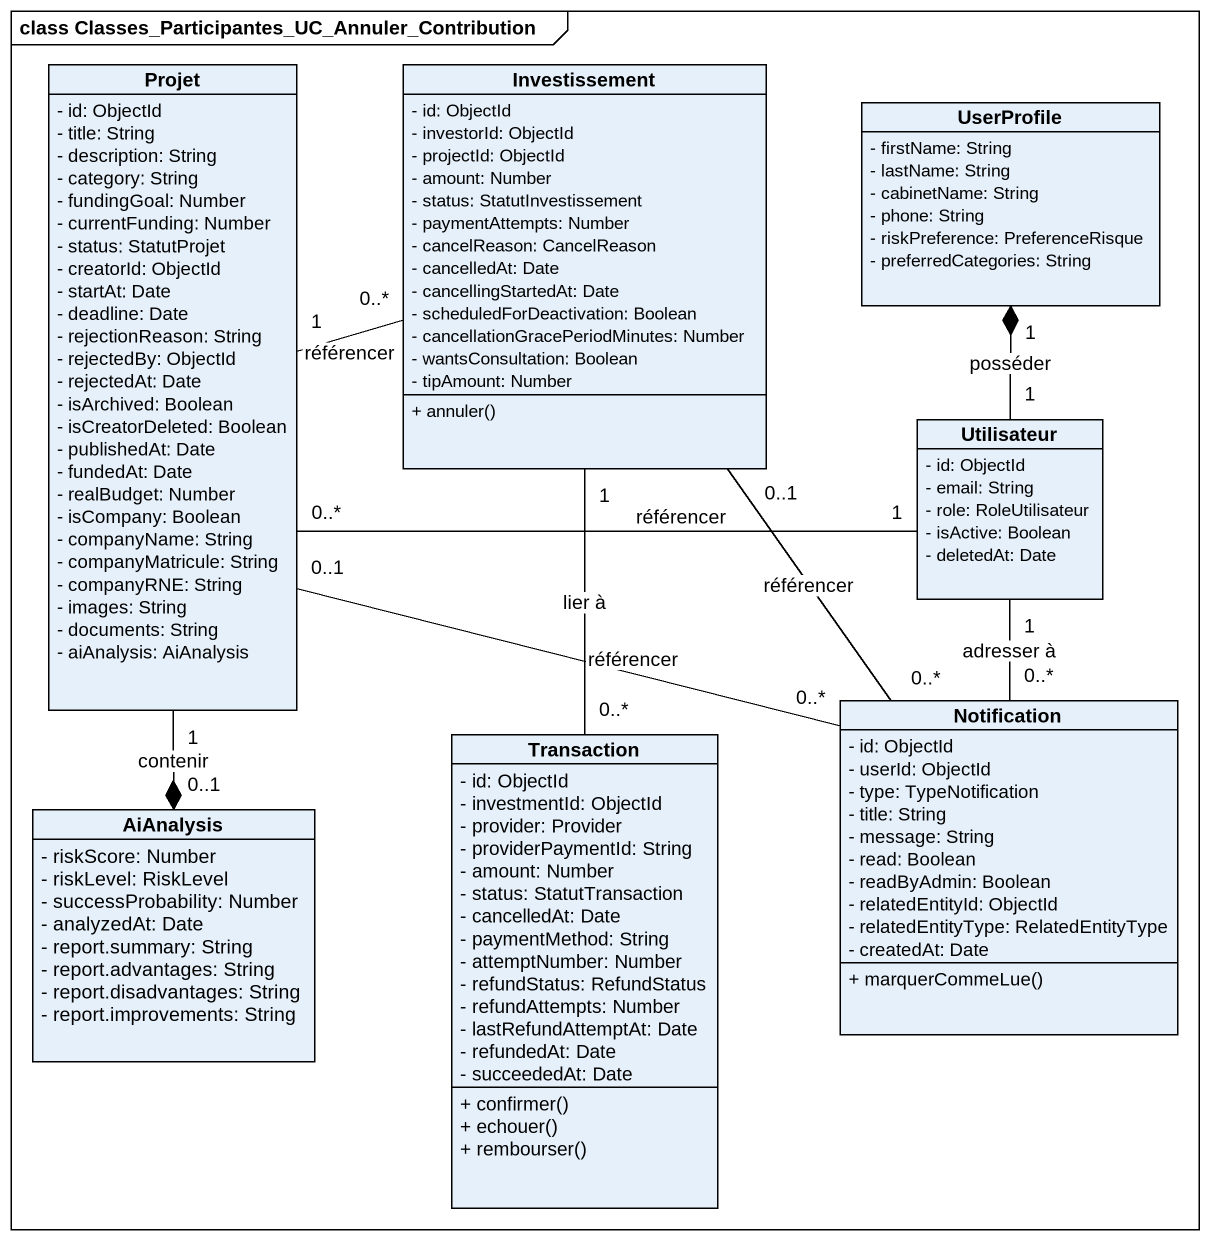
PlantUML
@startuml
mainframe class Classes_Participantes_UC_Annuler_Contribution
hide circle
hide empty members
skinparam classAttributeIconSize 0
class Projet {
  - id: ObjectId
  - title: String
  - description: String
  - category: String
  - fundingGoal: Number
  - currentFunding: Number
  - status: StatutProjet
  - creatorId: ObjectId
  - startAt: Date
  - deadline: Date
  - rejectionReason: String
  - rejectedBy: ObjectId
  - rejectedAt: Date
  - isArchived: Boolean
  - isCreatorDeleted: Boolean
  - publishedAt: Date
  - fundedAt: Date
  - realBudget: Number
  - isCompany: Boolean
  - companyName: String
  - companyMatricule: String
  - companyRNE: String
  - images: String
  - documents: String
  - aiAnalysis: AiAnalysis
}
class Investissement {
  - id: ObjectId
  - investorId: ObjectId
  - projectId: ObjectId
  - amount: Number
  - status: StatutInvestissement
  - paymentAttempts: Number
  - cancelReason: CancelReason
  - cancelledAt: Date
  - cancellingStartedAt: Date
  - scheduledForDeactivation: Boolean
  - cancellationGracePeriodMinutes: Number
  - wantsConsultation: Boolean
  - tipAmount: Number
  + annuler()
}
class UserProfile {
  - firstName: String
  - lastName: String
  - cabinetName: String
  - phone: String
  - riskPreference: PreferenceRisque
  - preferredCategories: String
}
class Utilisateur {
  - id: ObjectId
  - email: String
  - role: RoleUtilisateur
  - isActive: Boolean
  - deletedAt: Date
}
class Notification {
  - id: ObjectId
  - userId: ObjectId
  - type: TypeNotification
  - title: String
  - message: String
  - read: Boolean
  - readByAdmin: Boolean
  - relatedEntityId: ObjectId
  - relatedEntityType: RelatedEntityType
  - createdAt: Date
  + marquerCommeLue()
}
class Transaction {
  - id: ObjectId
  - investmentId: ObjectId
  - provider: Provider
  - providerPaymentId: String
  - amount: Number
  - status: StatutTransaction
  - cancelledAt: Date
  - paymentMethod: String
  - attemptNumber: Number
  - refundStatus: RefundStatus
  - refundAttempts: Number
  - lastRefundAttemptAt: Date
  - refundedAt: Date
  - succeededAt: Date
  + confirmer()
  + echouer()
  + rembourser()
}
class AiAnalysis {
  - riskScore: Number
  - riskLevel: RiskLevel
  - successProbability: Number
  - analyzedAt: Date
  - report.summary: String
  - report.advantages: String
  - report.disadvantages: String
  - report.improvements: String
}
Projet "1" --* "0..1" AiAnalysis : contenir
Investissement "0..*" -left- "1" Projet : référencer
Utilisateur "1" -left- "0..*" Projet : référencer
Utilisateur "1" -up-* "1" UserProfile : posséder
Notification "0..*" -left- "0..1" Projet : référencer
Notification "0..*" -up- "0..1" Investissement : référencer
Notification "0..*" -up- "1" Utilisateur : adresser à
Transaction "0..*" -up- "1" Investissement : lier à
@enduml
